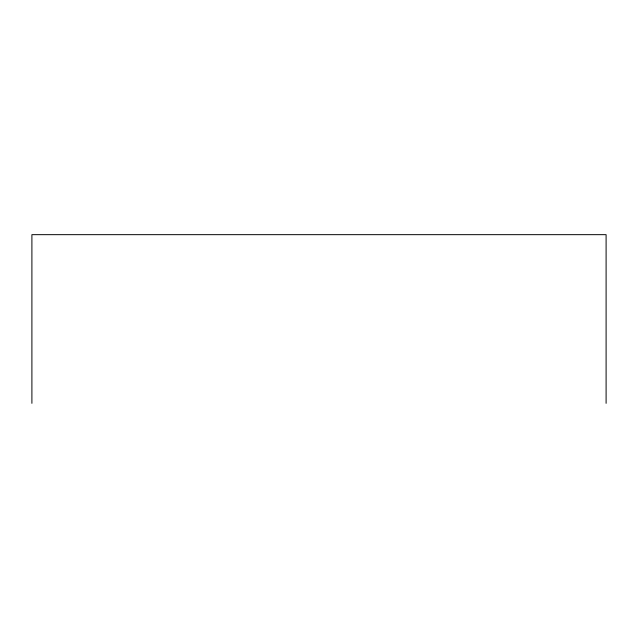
<?xml version="1.0" encoding="UTF-8"?>
<svg xmlns="http://www.w3.org/2000/svg" width="638" height="638" viewBox="0 0 638 638"><rect width="100%" height="100%" fill="white"/><g stroke="black" fill="none" stroke-linecap="round" stroke-linejoin="round"><path stroke-width="0.96" d="M606.1 403.336L606.1 234.664L31.9 234.664L31.9 403.336"/></g></svg>
